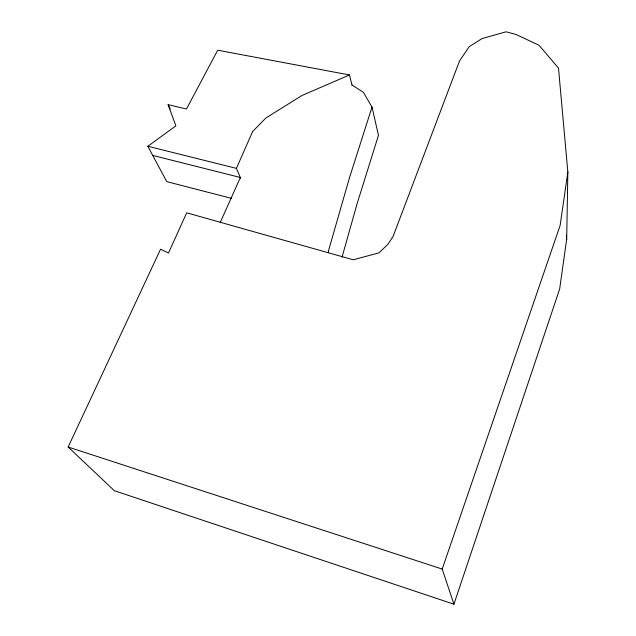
<?xml version="1.0" encoding="UTF-8"?>
<svg xmlns="http://www.w3.org/2000/svg" width="636" height="636" viewBox="0 0 636 636"><rect width="100%" height="100%" fill="white"/><g stroke="black" fill="none" stroke-linecap="round" stroke-linejoin="round"><path stroke-width="0.95" d="M566.692 239.176L567.845 172.046L558.503 68.092L538.931 45.204L516.249 34.559L506.153 31.8L482.072 38.565L469.177 46.69L459.526 60.961L393.064 236.481L387.753 244.494L378.881 252.89L353.234 259.766L186.698 212.814L168.492 253.001L160.574 249.217L68.155 447.021L114.329 490.69L453.929 604.2L559.672 288.943L566.692 239.176L566.35 235.225M328.422 252.691L328.502 250.743L349.434 177.889L372.004 107.063L363.387 92.323L351.962 84.978M567.845 172.046L560.133 225.438L442.203 569.061L453.929 604.2M342.009 257.294L356.899 204.371L378.468 135.317L372.004 107.063M240.686 178.287L236.409 168.373L252.635 131.533L265.864 118.01L301.901 95.527L349.49 74.961L352.05 85.343M220.231 222.513L240.344 177.492L152.735 155.415M231.56 198.368L166.759 181.626L147.83 146.256L175.87 125.864L168.111 104.67L186.467 109.002L217.727 50.204L349.49 74.961M147.83 146.256L236.409 168.373M68.155 447.021L442.203 569.061M168.111 104.67L170.217 109.042"/></g></svg>
